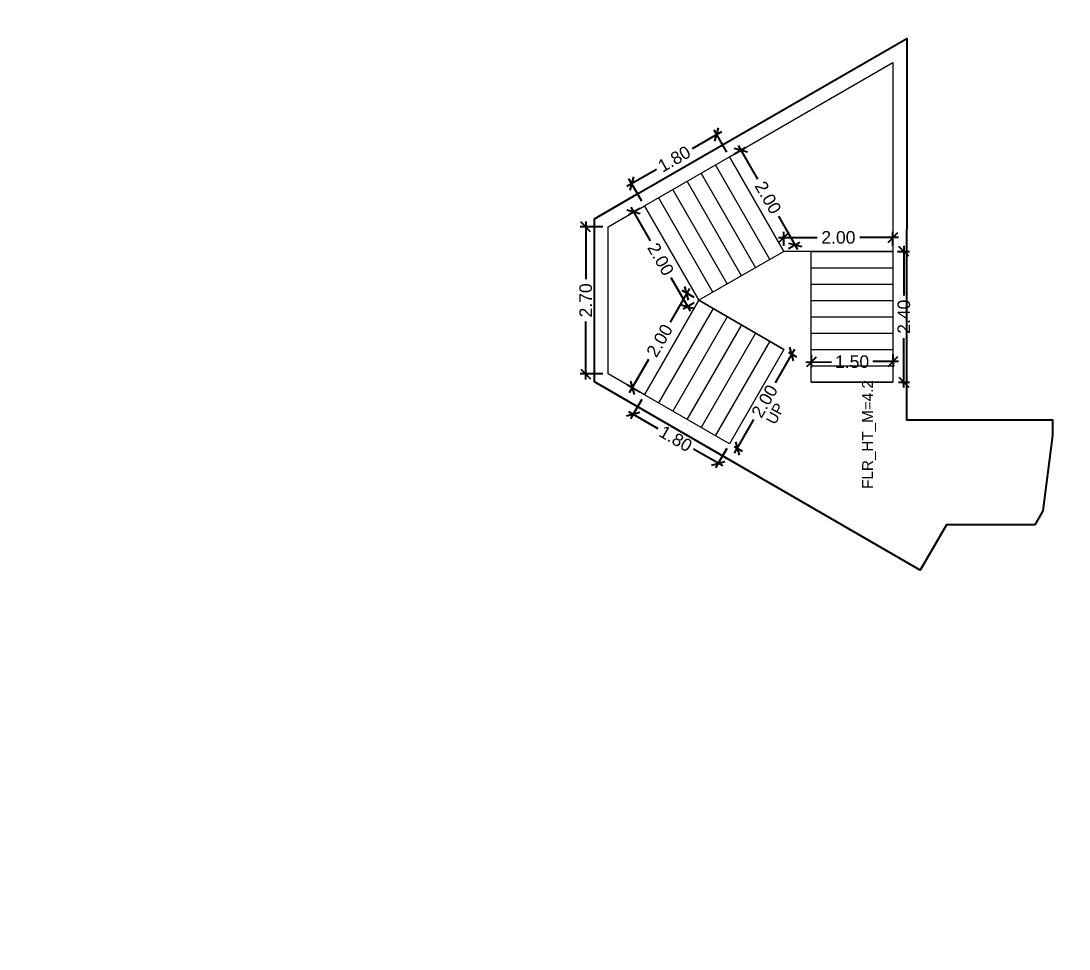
# Model space of a CAD drawing. Header units: metres. Extents: x 256329 to 886268, y -249371 to 355.
# Drawn here: x 286143.88 to 286163.11, y -1272.9 to -1255.87 of the extents above; entities that cross this region are included whole.
import ezdxf

# ---------------------------------------------------------------- set-up
doc = ezdxf.new("R2010")
doc.units = ezdxf.units.M
doc.header["$MEASUREMENT"] = 0
doc.header["$PDMODE"] = 35
doc.linetypes.add('CONTINOUS', pattern=[0])
doc.layers.get('0').update_dxf_attribs({"lineweight": 18})
doc.layers.get('Defpoints').update_dxf_attribs({"lineweight": 20})
doc.layers.add('A_TEXT', color=4, linetype='Continuous', lineweight=0, transparency=0.3)
doc.layers.add('BLK_2_FLR_4_STAIR_4', color=7, linetype='Continuous', plot=False)
for name, color, linetype, lineweight in [('BLK_2_FLR_4_STAIR_4_FLIGHT_1', 7, 'Continuous', 0), ('BLK_2_FLR_4_STAIR_4_FLIGHT_2', 7, 'Continuous', 0), ('BLK_2_FLR_4_STAIR_4_FLIGHT_3', 7, 'Continuous', 0), ('BLK_2_FLR_4_STAIR_4_LANDING_1', 7, 'Continuous', 0), ('BLK_2_FLR_4_STAIR_4_LANDING_2', 7, 'Continuous', 0)]:
    doc.layers.add(name, color=color, linetype=linetype, lineweight=lineweight)
doc.styles.add('Arial', font='arial.ttf')
doc.styles.get("Standard").update_dxf_attribs({"font": 'arial.ttf'})
doc.dimstyles.new('METRIC DIM', dxfattribs={"dimtxt": 0.23, "dimasz": 0.18, "dimexe": 0.1, "dimexo": 0.1, "dimgap": 0.09, "dimtad": 0, "dimzin": 0, "dimdsep": 46, "dimtxsty": 'Standard', "dimblk": 'OBLIQUE', "dimcen": 0, "dimdle": 0.1, "dimclrd": 147, "dimclre": 147, "dimclrt": 7, "dimadec": 0, "dimazin": 0, "dimtfac": 1, "dimtofl": 0, "dimtmove": 0, "dimatfit": 2, "dimfxl": 0.125, "dimtolj": 1, "dimtzin": 0, "dimarcsym": 0})

# ---------------------------------------------------------------- blocks, each defined once
blk = doc.blocks.new('_Oblique')
at = {"color": 0, "linetype": 'ByBlock', "lineweight": -2}
blk.add_line((-0.5, -0.5), (0.5, 0.5), dxfattribs=at)
blk = doc.blocks.new('*D1332')
at = {"layer": 'BLK_2_FLR_4_STAIR_4_FLIGHT_2', "color": 147, "lineweight": -2, "transparency": 16777216}
for p, q in [((286156.829944, -1258.278177), (286156.594851, -1257.869053)), ((286156.731378, -1257.905935), (286156.191642, -1258.216082)), ((286154.997286, -1258.902391), (286155.537022, -1258.592244)), ((286155.269261, -1259.174987), (286155.034168, -1258.765863))]:
    blk.add_line(p, q, dxfattribs=at)
at = {"layer": 'Defpoints', "color": 0, "linetype": 'CONTINOUS', "transparency": 16777216}
for p in [(286156.644674, -1257.955758), (286156.879767, -1258.364881, 0.042641), (286155.319083, -1259.261691, 0.042641)]:
    blk.add_point(p, dxfattribs=at)
at = {"layer": 'BLK_2_FLR_4_STAIR_4_FLIGHT_2', "color": 147, "linetype": 'CONTINOUS', "lineweight": -2, "transparency": 16777216, "xscale": 0.18, "yscale": 0.18, "zscale": 0.18}
for p, rotation in [((286156.644674, -1257.955758), 29.88281300000001), ((286155.08399, -1258.852568), 209.882813)]:
    blk.add_blockref('_Oblique', p, dxfattribs=dict(at, rotation=rotation))
at = {"layer": 'BLK_2_FLR_4_STAIR_4_FLIGHT_2', "color": 7, "linetype": 'CONTINOUS', "transparency": 16777216, "insert": (286155.864332, -1258.404163), "char_height": 0.23, "attachment_point": 5, "rotation": 29.8828126}
blk.add_mtext('\\A1;1.80', dxfattribs=at)
blk = doc.blocks.new('*D1283')
at = {"layer": 'BLK_2_FLR_4_STAIR_4_LANDING_1', "color": 147, "lineweight": -2, "transparency": 16777216}
for p, q in [((286156.144267, -1260.781954), (286155.790123, -1261.39788)), ((286156.228847, -1260.945938), (286156.00773, -1260.8188)), ((286155.046897, -1262.690496), (286155.401041, -1262.07457)), ((286155.231169, -1262.681097), (286155.010051, -1262.553959))]:
    blk.add_line(p, q, dxfattribs=at)
at = {"layer": 'Defpoints', "color": 0, "linetype": 'CONTINOUS', "transparency": 16777216}
for p in [(286156.094421, -1260.868646), (286156.315539, -1260.995784, 0.042641), (286155.317861, -1262.730943, 0.042641)]:
    blk.add_point(p, dxfattribs=at)
at = {"layer": 'BLK_2_FLR_4_STAIR_4_LANDING_1', "color": 147, "linetype": 'CONTINOUS', "lineweight": -2, "transparency": 16777216, "xscale": 0.18, "yscale": 0.18, "zscale": 0.18}
for p, rotation in [((286156.094421, -1260.868646), 60.102044), ((286155.096743, -1262.603805), 240.102044)]:
    blk.add_blockref('_Oblique', p, dxfattribs=dict(at, rotation=rotation))
at = {"layer": 'BLK_2_FLR_4_STAIR_4_LANDING_1', "color": 7, "linetype": 'CONTINOUS', "transparency": 16777216, "insert": (286155.595582, -1261.736225), "char_height": 0.23, "attachment_point": 5, "rotation": 60.1020442}
blk.add_mtext('\\A1;2.00', dxfattribs=at)
blk = doc.blocks.new('*D1284')
at = {"layer": 'BLK_2_FLR_4_STAIR_4_FLIGHT_2', "color": 147, "lineweight": -2, "transparency": 16777216}
for p, q in [((286155.232379, -1259.311514), (286155.03166, -1259.426852)), ((286155.068542, -1259.290325), (286155.422141, -1259.905679)), ((286156.164643, -1261.197827), (286155.811044, -1260.582472)), ((286156.228834, -1261.045607), (286156.028115, -1261.160945))]:
    blk.add_line(p, q, dxfattribs=at)
at = {"layer": 'Defpoints', "color": 0, "linetype": 'CONTINOUS', "transparency": 16777216}
for p in [(286155.118365, -1259.37703), (286155.319083, -1259.261691, 0.042641), (286156.315539, -1260.995784, 0.042641)]:
    blk.add_point(p, dxfattribs=at)
at = {"layer": 'BLK_2_FLR_4_STAIR_4_FLIGHT_2', "color": 147, "linetype": 'CONTINOUS', "lineweight": -2, "transparency": 16777216, "xscale": 0.18, "yscale": 0.18, "zscale": 0.18}
for p, rotation in [((286155.118365, -1259.37703), 119.882813), ((286156.11482, -1261.111122), 299.882813)]:
    blk.add_blockref('_Oblique', p, dxfattribs=dict(at, rotation=rotation))
at = {"layer": 'BLK_2_FLR_4_STAIR_4_FLIGHT_2', "color": 7, "linetype": 'CONTINOUS', "transparency": 16777216, "insert": (286155.616592, -1260.244076), "char_height": 0.23, "attachment_point": 5, "rotation": 299.8828126}
blk.add_mtext('\\A1;2.00', dxfattribs=at)
blk = doc.blocks.new('*D1285')
at = {"layer": 'BLK_2_FLR_4_STAIR_4_FLIGHT_3', "color": 147, "lineweight": -2, "transparency": 16777216}
for p, q in [((286158.376819, -1261.998972), (286158.378193, -1262.229234)), ((286159.977794, -1262.119685), (286159.505189, -1262.122506)), ((286159.877018, -1261.990019), (286159.878392, -1262.22028)), ((286158.277598, -1262.129832), (286158.750203, -1262.127012))]:
    blk.add_line(p, q, dxfattribs=at)
at = {"layer": 'Defpoints', "color": 0, "linetype": 'CONTINOUS', "transparency": 16777216}
for p in [(286158.376222, -1261.898974, 0.042641), (286159.876421, -1261.89002, 0.042641), (286159.877795, -1262.120282)]:
    blk.add_point(p, dxfattribs=at)
at = {"layer": 'BLK_2_FLR_4_STAIR_4_FLIGHT_3', "color": 147, "linetype": 'CONTINOUS', "lineweight": -2, "transparency": 16777216, "xscale": 0.18, "yscale": 0.18, "zscale": 0.18}
for p, rotation in [((286158.377596, -1262.129235), 180.341956), ((286159.877795, -1262.120282), 0.341956)]:
    blk.add_blockref('_Oblique', p, dxfattribs=dict(at, rotation=rotation))
at = {"layer": 'BLK_2_FLR_4_STAIR_4_FLIGHT_3', "color": 7, "linetype": 'CONTINOUS', "transparency": 16777216, "insert": (286159.127696, -1262.124759), "char_height": 0.23, "attachment_point": 5, "rotation": 0.3419563}
blk.add_mtext('\\A1;1.50', dxfattribs=at)
blk = doc.blocks.new('*D1286')
at = {"layer": 'BLK_2_FLR_4_STAIR_4_FLIGHT_1', "color": 147, "lineweight": -2, "transparency": 16777216}
for p, q in [((286158.071147, -1261.896008), (286157.71657, -1262.510421)), ((286157.962834, -1261.948958), (286158.107776, -1262.032603)), ((286156.971835, -1263.800905), (286157.326412, -1263.186491)), ((286156.963489, -1263.680631), (286157.10843, -1263.764277))]:
    blk.add_line(p, q, dxfattribs=at)
at = {"layer": 'Defpoints', "color": 0, "linetype": 'CONTINOUS', "transparency": 16777216}
for p in [(286157.876222, -1261.898974, 0.042641), (286156.876877, -1263.630648, 0.042641), (286157.021818, -1263.714293)]:
    blk.add_point(p, dxfattribs=at)
at = {"layer": 'BLK_2_FLR_4_STAIR_4_FLIGHT_1', "color": 147, "linetype": 'CONTINOUS', "lineweight": -2, "transparency": 16777216, "xscale": 0.18, "yscale": 0.18, "zscale": 0.18}
for p, rotation in [((286158.021164, -1261.98262), 60.01084000000001), ((286157.021818, -1263.714293), 240.01084)]:
    blk.add_blockref('_Oblique', p, dxfattribs=dict(at, rotation=rotation))
at = {"layer": 'BLK_2_FLR_4_STAIR_4_FLIGHT_1', "color": 7, "linetype": 'CONTINOUS', "transparency": 16777216, "insert": (286157.521491, -1262.848456), "char_height": 0.23, "attachment_point": 5, "rotation": 60.0108404}
blk.add_mtext('\\A1;2.00', dxfattribs=at)
blk = doc.blocks.new('*D1287')
at = {"layer": 'BLK_2_FLR_4_STAIR_4_LANDING_2', "color": 147, "lineweight": -2, "transparency": 16777216}
for p, q in [((286156.966471, -1258.315059), (286157.174597, -1258.195464)), ((286157.03807, -1258.158582), (286157.391669, -1258.773937)), ((286158.134171, -1260.066084), (286157.780572, -1259.45073)), ((286157.962927, -1260.049151), (286158.171052, -1259.929557))]:
    blk.add_line(p, q, dxfattribs=at)
at = {"layer": 'Defpoints', "color": 0, "linetype": 'CONTINOUS', "transparency": 16777216}
for p in [(286157.087892, -1258.245287), (286156.879767, -1258.364881, 0.042641), (286157.876222, -1260.098974, 0.042641)]:
    blk.add_point(p, dxfattribs=at)
at = {"layer": 'BLK_2_FLR_4_STAIR_4_LANDING_2', "color": 147, "linetype": 'CONTINOUS', "lineweight": -2, "transparency": 16777216, "xscale": 0.18, "yscale": 0.18, "zscale": 0.18}
for p, rotation in [((286157.087892, -1258.245287), 119.882813), ((286158.084348, -1259.979379), 299.882813)]:
    blk.add_blockref('_Oblique', p, dxfattribs=dict(at, rotation=rotation))
at = {"layer": 'BLK_2_FLR_4_STAIR_4_LANDING_2', "color": 7, "linetype": 'CONTINOUS', "transparency": 16777216, "insert": (286157.58612, -1259.112333), "char_height": 0.23, "attachment_point": 5, "rotation": 299.8828126}
blk.add_mtext('\\A1;2.00', dxfattribs=at)
blk = doc.blocks.new('*D1288')
at = {"layer": 'BLK_2_FLR_4_STAIR_4_LANDING_2', "color": 147, "lineweight": -2, "transparency": 16777216}
for p, q in [((286157.876222, -1259.998974), (286157.876222, -1259.743323)), ((286159.876222, -1259.998974), (286159.876222, -1259.743323)), ((286157.776222, -1259.843323), (286158.485936, -1259.843323)), ((286159.976222, -1259.843323), (286159.266509, -1259.843323))]:
    blk.add_line(p, q, dxfattribs=at)
at = {"layer": 'Defpoints', "color": 0, "linetype": 'CONTINOUS', "transparency": 16777216}
for p in [(286159.876222, -1259.843323), (286157.876222, -1260.098974, 0.042641), (286159.876222, -1260.098974, 0.042641)]:
    blk.add_point(p, dxfattribs=at)
at = {"layer": 'BLK_2_FLR_4_STAIR_4_LANDING_2', "color": 147, "linetype": 'CONTINOUS', "lineweight": -2, "transparency": 16777216, "xscale": 0.18, "yscale": 0.18, "zscale": 0.18, "rotation": 180}
blk.add_blockref('_Oblique', (286157.876222, -1259.843323), dxfattribs=at)
at = {"layer": 'BLK_2_FLR_4_STAIR_4_LANDING_2', "color": 147, "linetype": 'CONTINOUS', "lineweight": -2, "transparency": 16777216, "xscale": 0.18, "yscale": 0.18, "zscale": 0.18}
blk.add_blockref('_Oblique', (286159.876222, -1259.843323), dxfattribs=at)
at = {"layer": 'BLK_2_FLR_4_STAIR_4_LANDING_2', "color": 7, "linetype": 'CONTINOUS', "transparency": 16777216, "insert": (286158.876222, -1259.843323), "char_height": 0.23, "attachment_point": 5}
blk.add_mtext('\\A1;2.00', dxfattribs=at)
blk = doc.blocks.new('*D1289')
at = {"layer": 'BLK_2_FLR_4_STAIR_4_FLIGHT_1', "color": 147, "lineweight": -2, "transparency": 16777216}
for p, q in [((286155.267877, -1262.817555), (286155.062471, -1263.173484)), ((286155.025843, -1263.036888), (286155.565002, -1263.348036)), ((286156.758083, -1264.036561), (286156.218923, -1263.725413)), ((286156.826893, -1263.71726), (286156.621487, -1264.073189))]:
    blk.add_line(p, q, dxfattribs=at)
at = {"layer": 'Defpoints', "color": 0, "linetype": 'CONTINOUS', "transparency": 16777216}
for p in [(286155.317861, -1262.730943, 0.042641), (286156.876877, -1263.630648, 0.042641), (286156.671471, -1263.986577)]:
    blk.add_point(p, dxfattribs=at)
at = {"layer": 'BLK_2_FLR_4_STAIR_4_FLIGHT_1', "color": 147, "linetype": 'CONTINOUS', "lineweight": -2, "transparency": 16777216, "xscale": 0.18, "yscale": 0.18, "zscale": 0.18}
for p, rotation in [((286155.112455, -1263.086872), 150.01084), ((286156.671471, -1263.986577), 330.01084)]:
    blk.add_blockref('_Oblique', p, dxfattribs=dict(at, rotation=rotation))
at = {"layer": 'BLK_2_FLR_4_STAIR_4_FLIGHT_1', "color": 7, "linetype": 'CONTINOUS', "transparency": 16777216, "insert": (286155.891963, -1263.536724), "char_height": 0.23, "attachment_point": 5, "rotation": 330.0108404}
blk.add_mtext('\\A1;1.80', dxfattribs=at)
blk = doc.blocks.new('*D1290')
at = {"layer": 'BLK_2_FLR_4_STAIR_4_FLIGHT_3', "color": 147, "lineweight": -2, "transparency": 16777216}
for p, q in [((286160.077571, -1259.998974), (286160.077571, -1260.908687)), ((286159.962423, -1260.098974), (286160.177571, -1260.098974)), ((286160.077571, -1262.598974), (286160.077571, -1261.68926)), ((286159.976222, -1262.498974), (286160.177571, -1262.498974))]:
    blk.add_line(p, q, dxfattribs=at)
at = {"layer": 'Defpoints', "color": 0, "linetype": 'CONTINOUS', "transparency": 16777216}
for p in [(286159.862423, -1260.098974, 0.042641), (286160.077571, -1260.098974), (286159.876222, -1262.498974, 0.042641)]:
    blk.add_point(p, dxfattribs=at)
at = {"layer": 'BLK_2_FLR_4_STAIR_4_FLIGHT_3', "color": 147, "linetype": 'CONTINOUS', "lineweight": -2, "transparency": 16777216, "xscale": 0.18, "yscale": 0.18, "zscale": 0.18}
for p, rotation in [((286160.077571, -1260.098974), 90), ((286160.077571, -1262.498974), 270)]:
    blk.add_blockref('_Oblique', p, dxfattribs=dict(at, rotation=rotation))
at = {"layer": 'BLK_2_FLR_4_STAIR_4_FLIGHT_3', "color": 7, "linetype": 'CONTINOUS', "transparency": 16777216, "insert": (286160.077571, -1261.298974), "char_height": 0.23, "attachment_point": 5, "rotation": 90}
blk.add_mtext('\\A1;2.40', dxfattribs=at)
blk = doc.blocks.new('*D1291')
at = {"layer": 'BLK_2_FLR_4_STAIR_4_LANDING_1', "color": 147, "lineweight": -2, "transparency": 16777216}
for p, q in [((286154.241475, -1259.548684), (286154.241475, -1260.607868)), ((286154.555309, -1259.648684), (286154.141475, -1259.648684)), ((286154.241475, -1262.447624), (286154.241475, -1261.388441)), ((286154.554646, -1262.347624), (286154.141475, -1262.347624))]:
    blk.add_line(p, q, dxfattribs=at)
at = {"layer": 'Defpoints', "color": 0, "linetype": 'CONTINOUS', "transparency": 16777216}
for p in [(286154.241475, -1259.648684), (286154.655309, -1259.648684, 0.042641), (286154.654646, -1262.347624, 0.042641)]:
    blk.add_point(p, dxfattribs=at)
at = {"layer": 'BLK_2_FLR_4_STAIR_4_LANDING_1', "color": 147, "linetype": 'CONTINOUS', "lineweight": -2, "transparency": 16777216, "xscale": 0.18, "yscale": 0.18, "zscale": 0.18}
for p, rotation in [((286154.241475, -1259.648684), 90), ((286154.241475, -1262.347624), 270)]:
    blk.add_blockref('_Oblique', p, dxfattribs=dict(at, rotation=rotation))
at = {"layer": 'BLK_2_FLR_4_STAIR_4_LANDING_1', "color": 7, "linetype": 'CONTINOUS', "transparency": 16777216, "insert": (286154.241475, -1260.998154), "char_height": 0.23, "attachment_point": 5, "rotation": 90}
blk.add_mtext('\\A1;2.70', dxfattribs=at)

msp = doc.modelspace()

# ---------------------------------------------------------------- linework, layer by layer
at = {"color": 5, "linetype": 'CONTINOUS'}
msp.add_line((286158.376222, -1261.898974), (286158.376222, -1260.098974), dxfattribs=at)
msp.add_lwpolyline([(286157.876222, -1261.898974), (286156.315539, -1260.995784)], dxfattribs=at)
at = {"layer": 'BLK_2_FLR_4_STAIR_4', "color": 7, "linetype": 'CONTINOUS'}
msp.add_lwpolyline([(286154.401291, -1262.49382), (286154.402026, -1259.503125), (286155.192183, -1259.042449), (286156.753317, -1258.14538), (286160.131204, -1256.194569), (286160.128178, -1263.186972), (286162.804769, -1263.187641), (286162.804697, -1263.476934), (286162.627132, -1264.862116), (286162.480921, -1265.115449), (286160.85798, -1265.115136), (286160.377769, -1265.946102)], close=True, dxfattribs=at)
at = {"layer": 'BLK_2_FLR_4_STAIR_4_FLIGHT_1', "color": 3, "linetype": 'CONTINOUS'}
for p, q in [((286156.315539, -1260.995784), (286155.317861, -1262.730943)), ((286156.577042, -1261.14922), (286155.577697, -1262.880893)), ((286156.836878, -1261.299171), (286155.837533, -1263.030844)), ((286157.096714, -1261.449121), (286156.097369, -1263.180795)), ((286157.35655, -1261.599072), (286156.357205, -1263.330746)), ((286157.616386, -1261.749023), (286156.617041, -1263.480697)), ((286157.876222, -1261.898974), (286156.876877, -1263.630648))]:
    msp.add_line(p, q, dxfattribs=at)
at = {"layer": 'BLK_2_FLR_4_STAIR_4_FLIGHT_1', "ltscale": 0.05}
msp.add_lwpolyline([(286156.315539, -1260.995784), (286157.876222, -1261.898974), (286156.876877, -1263.630648), (286155.317861, -1262.730943), (286156.315539, -1260.995784)], dxfattribs=at)
at = {"layer": 'BLK_2_FLR_4_STAIR_4_FLIGHT_2', "color": 3, "linetype": 'CONTINOUS'}
for p, q in [((286157.876222, -1260.098974), (286156.879767, -1258.364881)), ((286157.355994, -1260.397911), (286156.359539, -1258.663818)), ((286157.616108, -1260.248442), (286156.619653, -1258.51435)), ((286157.09588, -1260.547379), (286156.099425, -1258.813286)), ((286156.835767, -1260.696847), (286155.839311, -1258.962755)), ((286156.575653, -1260.846315), (286155.579197, -1259.112223)), ((286156.315539, -1260.995784), (286155.319083, -1259.261691))]:
    msp.add_line(p, q, dxfattribs=at)
at = {"layer": 'BLK_2_FLR_4_STAIR_4_FLIGHT_2', "color": 7, "linetype": 'CONTINOUS'}
msp.add_lwpolyline([(286155.319083, -1259.261691), (286156.879767, -1258.364881), (286157.876222, -1260.098974), (286156.315539, -1260.995784), (286155.319083, -1259.261691)], dxfattribs=at)
at = {"layer": 'BLK_2_FLR_4_STAIR_4_FLIGHT_3', "color": 3, "linetype": 'CONTINOUS'}
for p, q in [((286158.376222, -1260.098974), (286159.876222, -1260.098974)), ((286158.376222, -1260.398974), (286159.876222, -1260.398974)), ((286158.376222, -1260.698974), (286159.876222, -1260.698974)), ((286158.376222, -1260.998974), (286159.876222, -1260.998974)), ((286158.376222, -1261.298974), (286159.876222, -1261.298974)), ((286158.376222, -1261.598974), (286159.876222, -1261.598974)), ((286158.376222, -1261.898974), (286159.876222, -1261.898974)), ((286158.376222, -1262.198974), (286159.876222, -1262.198974)), ((286158.376222, -1262.498974), (286159.876222, -1262.498974))]:
    msp.add_line(p, q, dxfattribs=at)
at = {"layer": 'BLK_2_FLR_4_STAIR_4_FLIGHT_3', "color": 7, "linetype": 'CONTINOUS'}
msp.add_lwpolyline([(286158.376222, -1262.498974), (286158.376222, -1260.098974), (286159.876222, -1260.098974), (286159.876222, -1262.498974)], close=True, dxfattribs=at)
at = {"layer": 'BLK_2_FLR_4_STAIR_4_LANDING_1', "color": 7, "linetype": 'CONTINOUS'}
msp.add_lwpolyline([(286154.654646, -1262.347624), (286154.655309, -1259.648684), (286155.319083, -1259.261691), (286156.315539, -1260.995784), (286155.317861, -1262.730943), (286154.654646, -1262.347624)], dxfattribs=at)
at = {"layer": 'BLK_2_FLR_4_STAIR_4_LANDING_2', "ltscale": 0.05}
msp.add_lwpolyline([(286157.876222, -1260.098974), (286156.879767, -1258.364881), (286159.876945, -1256.633939), (286159.876945, -1260.098974), (286157.876222, -1260.098974)], dxfattribs=at)

# ---------------------------------------------------------------- texts
at = {"layer": 'A_TEXT', "lineweight": 0, "insert": (286158.287924, -1262.228472), "char_height": 0.2, "width": 2.485498, "attachment_point": 9, "rotation": 61.8720228, "style": 'Arial'}
msp.add_mtext('\\pxi2.2673,qc;UP', dxfattribs=at)
at = {"layer": 'BLK_2_FLR_4_STAIR_4', "color": 7, "linetype": 'CONTINOUS', "insert": (286159.310528, -1264.456217, -0.042641), "char_height": 0.2, "attachment_point": 1, "rotation": 90}
msp.add_mtext_dynamic_manual_height_columns('FLR_HT_M=4.2', width=2.272281, gutter_width=0.405, heights=[0.300679], dxfattribs=at)

# ---------------------------------------------------------------- dimensions: what is measured, and where the dimension line sits
at = {"layer": 'BLK_2_FLR_4_STAIR_4_FLIGHT_1', "color": 2, "linetype": 'CONTINOUS'}
dim = msp.add_aligned_dim(p1=(286157.876222, -1261.898974), p2=(286156.876877, -1263.630648), distance=0.167345, dimstyle='METRIC DIM', override={"dimfxl": 0.18}, dxfattribs=at)
dim.commit()
dim.dimension.update_dxf_attribs({"geometry": '*D1286', "text_midpoint": (286157.521491, -1262.848456, -0.042641)})
at = {"layer": 'BLK_2_FLR_4_STAIR_4_FLIGHT_1', "color": 1, "linetype": 'CONTINOUS'}
dim = msp.add_aligned_dim(p1=(286155.317861, -1262.730943), p2=(286156.876877, -1263.630648), distance=-0.410947, dimstyle='METRIC DIM', override={"dimfxl": 0.18}, dxfattribs=at)
dim.commit()
dim.dimension.update_dxf_attribs({"geometry": '*D1289', "text_midpoint": (286155.891963, -1263.536724, -0.042641)})
at = {"layer": 'BLK_2_FLR_4_STAIR_4_FLIGHT_2', "color": 1, "linetype": 'CONTINOUS'}
dim = msp.add_aligned_dim(p1=(286155.319083, -1259.261691), p2=(286156.879767, -1258.364881), distance=0.471858, dimstyle='METRIC DIM', override={"dimfxl": 0.18}, dxfattribs=at)
dim.commit()
dim.dimension.update_dxf_attribs({"geometry": '*D1332', "text_midpoint": (286155.864332, -1258.404163, -0.042641)})
at = {"layer": 'BLK_2_FLR_4_STAIR_4_FLIGHT_2', "color": 2, "linetype": 'CONTINOUS'}
dim = msp.add_aligned_dim(p1=(286156.315539, -1260.995784), p2=(286155.319083, -1259.261691), distance=0.231497, dimstyle='METRIC DIM', override={"dimfxl": 0.18}, dxfattribs=at)
dim.commit()
dim.dimension.update_dxf_attribs({"geometry": '*D1284', "text_midpoint": (286155.616592, -1260.244076, -0.042641)})
at = {"layer": 'BLK_2_FLR_4_STAIR_4_FLIGHT_3', "color": 1, "linetype": 'CONTINOUS'}
dim = msp.add_linear_dim(base=(286160.077571, -1260.098974, -0.042641), p1=(286159.876222, -1262.498974), p2=(286159.862423, -1260.098974), angle=90, dimstyle='METRIC DIM', override={"dimfxl": 0.18}, dxfattribs=at)
dim.commit()
dim.dimension.update_dxf_attribs({"geometry": '*D1290', "text_midpoint": (286160.077571, -1261.298974, -0.042641)})
at = {"layer": 'BLK_2_FLR_4_STAIR_4_FLIGHT_3', "color": 2, "linetype": 'CONTINOUS'}
dim = msp.add_aligned_dim(p1=(286158.376222, -1261.898974), p2=(286159.876421, -1261.89002), distance=-0.230266, dimstyle='METRIC DIM', override={"dimfxl": 0.18}, dxfattribs=at)
dim.commit()
dim.dimension.update_dxf_attribs({"geometry": '*D1285', "text_midpoint": (286159.127696, -1262.124759, -0.042641)})
at = {"layer": 'BLK_2_FLR_4_STAIR_4_LANDING_1', "color": 1, "linetype": 'CONTINOUS'}
dim = msp.add_linear_dim(base=(286154.241475, -1259.648684, -0.042641), p1=(286154.654646, -1262.347624), p2=(286154.655309, -1259.648684), angle=90, dimstyle='METRIC DIM', override={"dimfxl": 0.18}, dxfattribs=at)
dim.commit()
dim.dimension.update_dxf_attribs({"geometry": '*D1291', "text_midpoint": (286154.241475, -1260.998154, -0.042641)})
at = {"layer": 'BLK_2_FLR_4_STAIR_4_LANDING_1', "color": 2, "linetype": 'CONTINOUS'}
dim = msp.add_aligned_dim(p1=(286155.317861, -1262.730943), p2=(286156.315539, -1260.995784), distance=0.255063, dimstyle='METRIC DIM', override={"dimfxl": 0.18}, dxfattribs=at)
dim.commit()
dim.dimension.update_dxf_attribs({"geometry": '*D1283', "text_midpoint": (286155.595582, -1261.736225, -0.042641)})
at = {"layer": 'BLK_2_FLR_4_STAIR_4_LANDING_2', "color": 1, "linetype": 'CONTINOUS'}
dim = msp.add_aligned_dim(p1=(286157.876222, -1260.098974), p2=(286156.879767, -1258.364881), distance=-0.240039, dimstyle='METRIC DIM', override={"dimfxl": 0.18}, dxfattribs=at)
dim.commit()
dim.dimension.update_dxf_attribs({"geometry": '*D1287', "text_midpoint": (286157.58612, -1259.112333, -0.042641)})
at = {"layer": 'BLK_2_FLR_4_STAIR_4_LANDING_2', "color": 2, "linetype": 'CONTINOUS'}
dim = msp.add_aligned_dim(p1=(286157.876222, -1260.098974), p2=(286159.876222, -1260.098974), distance=0.255651, dimstyle='METRIC DIM', override={"dimfxl": 0.18}, dxfattribs=at)
dim.commit()
dim.dimension.update_dxf_attribs({"geometry": '*D1288', "text_midpoint": (286158.876222, -1259.843323, -0.042641)})

doc.saveas('drawing.dxf')
